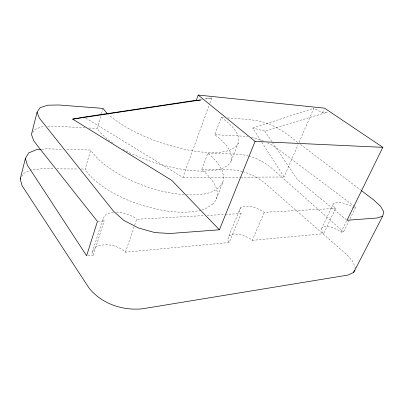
<?xml version="1.0" encoding="UTF-8"?>
<svg xmlns="http://www.w3.org/2000/svg" width="404" height="404" viewBox="0 0 404 404"><rect width="100%" height="100%" fill="white"/><g stroke="black" fill="none" stroke-linecap="round" stroke-linejoin="round"><path stroke-width="0.3" stroke-dasharray="2.02 1.52" d="M321.826 227.982L321.781 231.467L323.543 233.724L335.668 208.413L333.749 206.388L333.542 203.369L336.916 202.111L342.935 202.934L350.016 205.56L353.202 207.459L355.626 207.328L343.536 231.866L341.102 232.093L338.077 230.012L331.235 227.189L325.291 226.442L321.826 227.982L333.542 203.369M122.978 149.313L130.977 153.5L145.288 159.494L160.403 164.473L175.533 168.195L189.885 170.483L202.808 171.271L213.706 170.599L222.225 168.554L228.078 165.297L231.214 161.044C233.234 149.662 222.801 141.016 214.782 134.684L221.241 117.448L225.013 117.736M216.443 198.687L222.867 182.31L223.67 176.467L221.978 170.064L217.973 163.352L211.908 156.59L207.808 153.298L201.652 169.731L205.666 173.089A71.109 30.315 18.4 0 1 212.994 203.798M335.668 208.413L264.287 212.307C257.489 207.914 248.415 204.384 240.506 207.676L239.516 211.206L241.168 213.564L229.179 242.511L125.437 252.167C117.726 245.092 105.525 242.567 95.854 246.935L92.39 251.955L93.248 255.161L87.229 255.722M200.859 210.105A71.266 30.376 18.4 0 1 160.651 209.964L145.915 206.444A71.109 30.315 18.4 0 1 87.623 172.907L85.148 169.034L90.743 150.046L65.791 149.354M112.701 142.9L107.676 139.4L99.743 132.068L97.106 128.452L101.283 114.287M101.46 113.696L103.025 108.383M240.506 207.676L228.932 235.774L227.699 239.87L229.179 242.511M354.889 268.609L355.232 267.514L352.596 261.12L346.395 254.303L264.514 182.795L257.484 177.851A25.77 10.075 22.3 0 0 242.516 171.594M92.39 251.955L103.121 218.18L106.398 213.888L113.357 212.186M93.248 255.161L104.141 221.033L103.121 218.18M125.437 252.167L134.461 225.765M134.663 225.174L136.683 219.261L204.03 215.59M85.81 118.074L182.881 177.412L208.989 105.636M209.853 103.262L211.797 97.919L204.949 98.95M231.214 161.044L238.239 143.157M228.932 235.774L233.891 233.926L241.238 234.739L249.051 237.961L252.217 240.365L264.287 212.307M240.693 177.179L284.052 177.002L298.061 144.672M299.061 142.359L313.817 108.297L322.518 112.721L327.083 112.287L264.731 131.027L252.763 128.063L261.509 141.743M322.518 112.721L324.023 109.297M341.102 232.093L346.44 221.225M21.665 176.553L23.427 173.528L31.068 169.958L41.789 168.776L54.358 168.852M32.704 132.451L34.572 129.527L42.233 126.669L44.647 126.548M222.867 182.31C215.948 194.879 199.233 195.309 186.547 194.773M212.999 203.798L206.944 207.898A71.266 30.376 18.4 0 1 201.465 209.934M252.763 128.063L313.817 108.297M211.797 97.919L204.788 99.121M201.111 99.748L202.338 99.541M252.217 240.365L323.543 233.724M41.683 149.278L47.076 148.834L63.297 149.283M98.046 221.367L104.141 221.033M207.176 215.418L224.801 214.458M225.432 214.423L241.168 213.564M47.667 126.396L53.096 126.124L85.789 127.851M182.881 177.412L240.067 177.179M56.868 168.867L78.235 168.993M81.376 169.013L85.148 169.034M201.652 169.731L231.588 169.907A25.77 10.075 22.3 0 1 241.946 171.442M207.808 153.298L237.825 154.131L246.006 155.267L248.293 155.979M184.108 194.672C162.913 193.147 142.385 186.259 123.472 176.765C111.292 169.791 98.601 162.004 90.743 150.046M88.936 128.018L97.106 128.452M214.782 134.684L244.88 136.274L247.819 136.734M227.528 117.928C241.441 119.236 255.853 118.756 269.003 124.205C279.856 128.28 288.971 135.507 298.011 142.556M116.382 212.302L123.71 213.085L133.229 216.64L136.683 219.261M251.344 137.289L253.106 137.562L263.469 141.016M248.869 156.156L255.166 158.121L263.878 162.448L270.948 167.529L343.536 231.866M267.367 142.834L271.266 144.652L278.573 149.435L354.121 206.202M221.241 117.448L225.528 120.589A73.897 25.063 19 0 1 235.128 147.278L229.295 150.359A74.058 25.114 19 0 1 182.436 148.834L167.206 144.763A73.897 25.063 19 0 1 108.595 114.605M354.626 206.575L355.626 207.328M300.52 144.46L360.691 190.077M346.531 219.857L297.309 179.482L272.089 141.971M264.731 131.027L271.735 141.451M261.843 142.274L284.052 177.002"/><path stroke-width="0.61" d="M361.191 190.456L373.725 199.96L380.568 206.262L383.8 211.964L382.679 216.13L353.677 272.453L347.975 275.068L142.284 308.818C122.498 310.812 101.348 303.727 88.865 287.794L22.134 185.8L20.2 179.078L25.401 158.434L28.634 152.964L36.289 149.722L41.082 149.328M107.722 113.812A73.897 25.063 19 0 1 105.747 111.863L103.025 108.383L58.696 104.984L47.768 105.207L40.102 107.696L37.052 112.206L31.461 134.396L33.643 140.582L37.39 145.612L97.44 221.402L86.628 255.777L27.381 165.196L25.401 158.434M353.677 272.453L354.369 270.256M382.841 147.334L324.528 108.151L198.172 95.056L196.218 100.576L200.611 99.95L72.7 119.13L171.872 180.467L219.407 229.8L255.065 141.4L382.841 147.334L347.021 220.261L377.179 218.003L382.679 216.13M20.2 179.078L20.786 178.068M72.7 119.13L84.199 117.089L196.233 100.258M219.407 229.8L170.094 233.487L154.823 232.588L138.41 227.957L123.781 220.387L113.61 211.343L39.365 118.104L37.052 112.206M198.172 95.056L255.065 141.4"/></g></svg>
